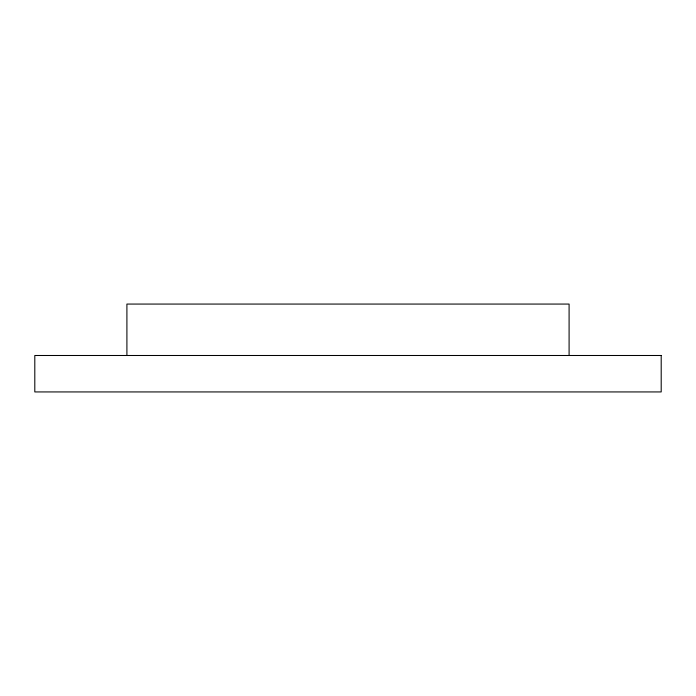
<?xml version="1.0" encoding="UTF-8"?>
<svg xmlns="http://www.w3.org/2000/svg" width="696" height="696" viewBox="0 0 696 696"><rect width="100%" height="100%" fill="white"/><g stroke="black" fill="none" stroke-linecap="round" stroke-linejoin="round"><path stroke-width="1.04" d="M569.093 355.491L569.093 304.065L126.907 304.065L126.907 355.491M661.2 355.491L34.8 355.491L34.8 391.935L661.2 391.935L661.2 355.491"/></g></svg>
